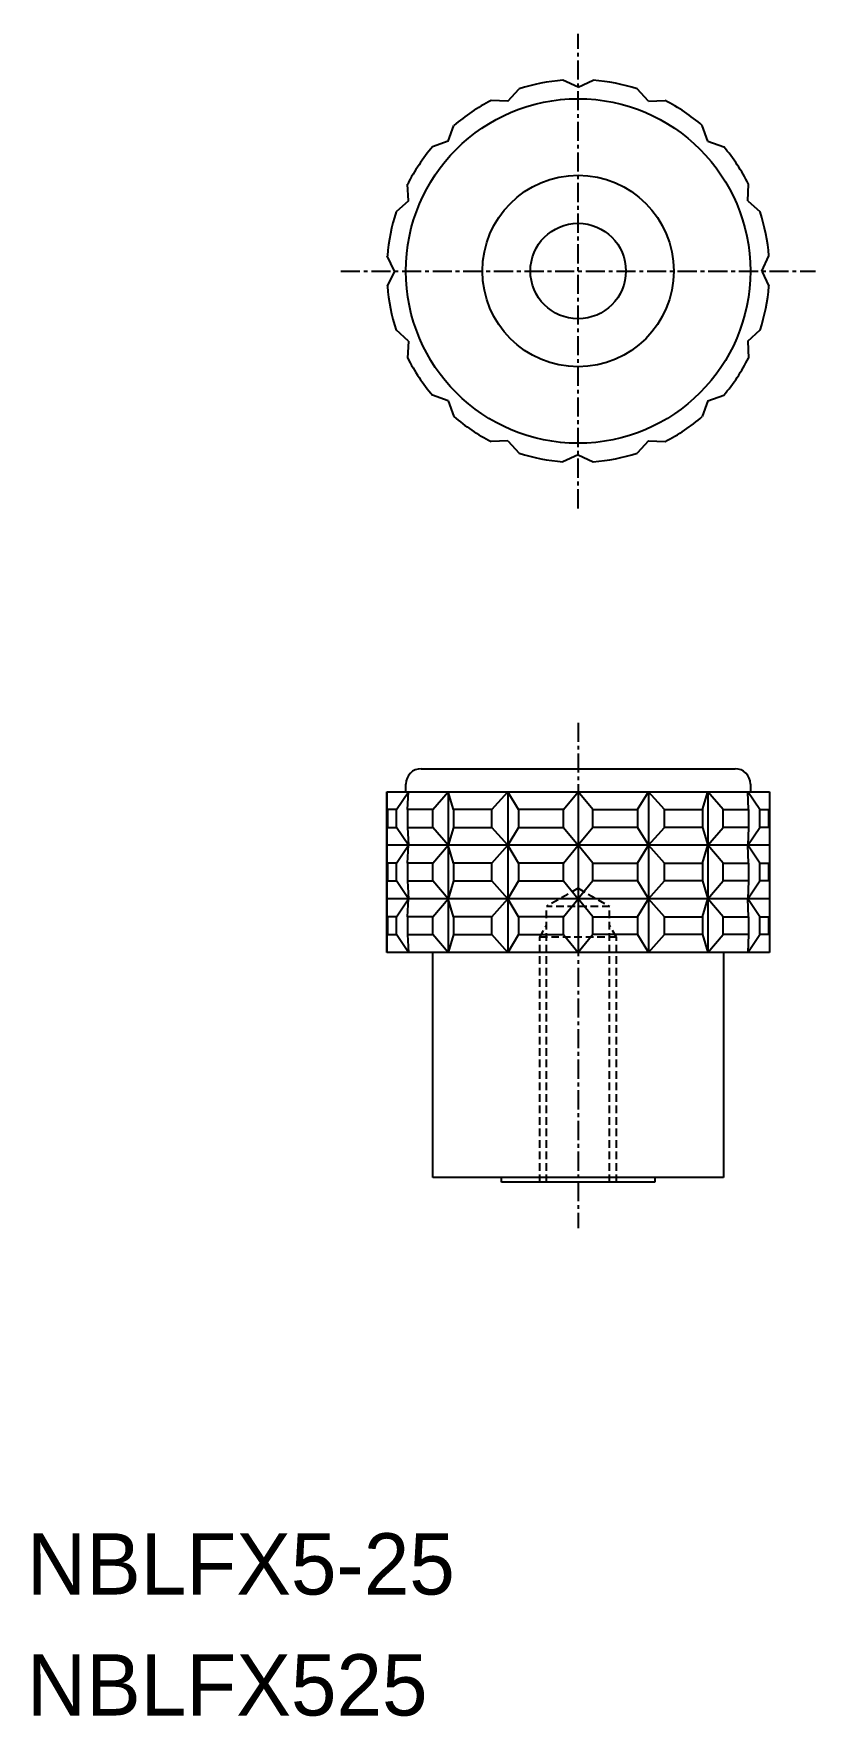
# Model space of a CAD drawing. Extents: x -13251 to -13200, y -413 to -303.
import ezdxf

# ---------------------------------------------------------------- set-up
doc = ezdxf.new("R2010")
doc.units = 0
doc.linetypes.add('CENTER', pattern=[2, 1.25, -0.25, 0.25, -0.25])
doc.linetypes.add('DASHED', pattern=[0.75, 0.5, -0.25])
doc.layers.get('0').update_dxf_attribs({"linetype": 'CONTINUOUS'})
doc.layers.add('CENTER', color=1, linetype='CENTER')

msp = doc.modelspace()

# ---------------------------------------------------------------- linework, layer by layer
at = {"color": 7, "linetype": 'CONTINUOUS'}
for p, q in [((-13219.71, -307.32), (-13218.97, -306.52)), ((-13215.11, -306.41), (-13216.1, -305.95)), ((-13215.11, -306.41), (-13214.13, -305.95)), ((-13210.52, -307.32), (-13211.26, -306.52)), ((-13219.71, -307.32), (-13220.8, -307.27)), ((-13210.52, -307.32), (-13209.43, -307.27)), ((-13223.6, -309.92), (-13223.23, -308.9)), ((-13206.63, -309.92), (-13207, -308.9)), ((-13223.6, -309.92), (-13224.62, -310.3)), ((-13206.63, -309.92), (-13205.6, -310.3)), ((-13226.2, -313.82), (-13226.25, -312.73)), ((-13204.03, -313.82), (-13203.98, -312.73)), ((-13226.2, -313.82), (-13227, -314.55)), ((-13204.03, -313.82), (-13203.22, -314.55)), ((-13227.11, -318.41), (-13227.58, -317.42)), ((-13203.11, -318.41), (-13202.65, -317.42)), ((-13227.11, -318.41), (-13227.58, -319.4)), ((-13203.11, -318.41), (-13202.65, -319.4)), ((-13226.2, -323), (-13227, -322.26)), ((-13226.2, -323), (-13226.25, -324.09)), ((-13204.03, -323), (-13203.22, -322.26)), ((-13204.03, -323), (-13203.98, -324.09)), ((-13223.6, -326.89), (-13224.62, -326.52)), ((-13223.6, -326.89), (-13223.23, -327.92)), ((-13206.63, -326.89), (-13207, -327.92)), ((-13206.63, -326.89), (-13205.6, -326.52)), ((-13219.71, -329.5), (-13220.8, -329.54)), ((-13219.71, -329.5), (-13218.97, -330.3)), ((-13210.52, -329.5), (-13211.26, -330.3)), ((-13210.52, -329.5), (-13209.43, -329.54)), ((-13215.11, -330.41), (-13216.1, -330.87)), ((-13215.11, -330.41), (-13214.13, -330.87)), ((-13225.36, -350.91), (-13204.86, -350.91)), ((-13227.61, -362.91), (-13227.61, -352.41)), ((-13227.61, -352.41), (-13226.36, -352.41)), ((-13227.61, -352.41), (-13227.61, -362.91)), ((-13226.97, -353.58), (-13226.2, -352.41)), ((-13226.36, -352.41), (-13226.36, -351.91)), ((-13226.36, -352.41), (-13203.86, -352.41)), ((-13226.25, -353.58), (-13226.2, -352.41)), ((-13224.59, -353.58), (-13223.6, -352.41)), ((-13223.24, -353.58), (-13223.6, -352.41)), ((-13223.6, -352.41), (-13223.6, -362.91)), ((-13220.75, -353.58), (-13219.71, -352.41)), ((-13219, -353.58), (-13219.71, -352.41)), ((-13219.71, -352.41), (-13219.71, -362.91)), ((-13216.07, -353.58), (-13215.11, -352.41)), ((-13215.11, -352.41), (-13215.11, -362.91)), ((-13214.16, -353.58), (-13215.11, -352.41)), ((-13211.23, -353.58), (-13210.52, -352.41)), ((-13210.52, -352.41), (-13210.52, -362.91)), ((-13209.47, -353.58), (-13210.52, -352.41)), ((-13206.99, -353.58), (-13206.63, -352.41)), ((-13206.63, -352.41), (-13206.63, -362.91)), ((-13205.64, -353.58), (-13206.63, -352.41)), ((-13203.98, -353.58), (-13204.03, -352.41)), ((-13203.25, -353.58), (-13204.03, -352.41)), ((-13203.86, -351.91), (-13203.86, -352.41)), ((-13203.86, -352.41), (-13202.61, -352.41)), ((-13202.61, -352.41), (-13202.61, -362.91)), ((-13226.2, -355.91), (-13226.97, -354.74)), ((-13226.25, -354.74), (-13226.2, -355.91)), ((-13223.6, -355.91), (-13224.59, -354.74)), ((-13223.24, -354.74), (-13223.6, -355.91)), ((-13219.71, -355.91), (-13220.75, -354.74)), ((-13219, -354.74), (-13219.71, -355.91)), ((-13216.07, -354.74), (-13215.11, -355.91)), ((-13214.16, -354.74), (-13215.11, -355.91)), ((-13211.23, -354.74), (-13210.52, -355.91)), ((-13210.52, -355.91), (-13209.47, -354.74)), ((-13206.99, -354.74), (-13206.63, -355.91)), ((-13206.63, -355.91), (-13205.64, -354.74)), ((-13203.98, -354.74), (-13204.03, -355.91)), ((-13204.03, -355.91), (-13203.25, -354.74)), ((-13202.61, -355.91), (-13227.61, -355.91)), ((-13226.97, -357.08), (-13226.2, -355.91)), ((-13226.25, -357.08), (-13226.2, -355.91)), ((-13224.59, -357.08), (-13223.6, -355.91)), ((-13223.24, -357.08), (-13223.6, -355.91)), ((-13220.75, -357.08), (-13219.71, -355.91)), ((-13219, -357.08), (-13219.71, -355.91)), ((-13216.07, -357.08), (-13215.11, -355.91)), ((-13214.16, -357.08), (-13215.11, -355.91)), ((-13211.23, -357.08), (-13210.52, -355.91)), ((-13209.47, -357.08), (-13210.52, -355.91)), ((-13206.99, -357.08), (-13206.63, -355.91)), ((-13205.64, -357.08), (-13206.63, -355.91)), ((-13203.25, -357.08), (-13204.03, -355.91)), ((-13203.98, -357.08), (-13204.03, -355.91)), ((-13226.2, -359.41), (-13226.97, -358.24)), ((-13226.25, -358.24), (-13226.2, -359.41)), ((-13223.6, -359.41), (-13224.59, -358.24)), ((-13223.24, -358.24), (-13223.6, -359.41)), ((-13219.71, -359.41), (-13220.75, -358.24)), ((-13219, -358.24), (-13219.71, -359.41)), ((-13216.07, -358.24), (-13215.11, -359.41)), ((-13214.16, -358.24), (-13215.11, -359.41)), ((-13211.23, -358.24), (-13210.52, -359.41)), ((-13210.52, -359.41), (-13209.47, -358.24)), ((-13206.99, -358.24), (-13206.63, -359.41)), ((-13206.63, -359.41), (-13205.64, -358.24)), ((-13204.03, -359.41), (-13203.25, -358.24)), ((-13203.98, -358.24), (-13204.03, -359.41)), ((-13202.61, -359.41), (-13227.61, -359.41)), ((-13226.97, -360.58), (-13226.2, -359.41)), ((-13226.25, -360.58), (-13226.2, -359.41)), ((-13224.59, -360.58), (-13223.6, -359.41)), ((-13223.24, -360.58), (-13223.6, -359.41)), ((-13220.75, -360.58), (-13219.71, -359.41)), ((-13219, -360.58), (-13219.71, -359.41)), ((-13216.07, -360.58), (-13215.11, -359.41)), ((-13214.16, -360.58), (-13215.11, -359.41)), ((-13211.23, -360.58), (-13210.52, -359.41)), ((-13209.47, -360.58), (-13210.52, -359.41)), ((-13206.99, -360.58), (-13206.63, -359.41)), ((-13205.64, -360.58), (-13206.63, -359.41)), ((-13203.25, -360.58), (-13204.03, -359.41)), ((-13203.98, -360.58), (-13204.03, -359.41)), ((-13226.2, -362.91), (-13226.97, -361.74)), ((-13226.25, -361.74), (-13226.2, -362.91)), ((-13223.6, -362.91), (-13224.59, -361.74)), ((-13223.24, -361.74), (-13223.6, -362.91)), ((-13219.71, -362.91), (-13220.75, -361.74)), ((-13219, -361.74), (-13219.71, -362.91)), ((-13216.07, -361.74), (-13215.11, -362.91)), ((-13214.16, -361.74), (-13215.11, -362.91)), ((-13211.23, -361.74), (-13210.52, -362.91)), ((-13210.52, -362.91), (-13209.47, -361.74)), ((-13206.99, -361.74), (-13206.63, -362.91)), ((-13206.63, -362.91), (-13205.64, -361.74)), ((-13204.03, -362.91), (-13203.25, -361.74)), ((-13203.98, -361.74), (-13204.03, -362.91)), ((-13224.61, -362.91), (-13227.61, -362.91)), ((-13205.61, -362.91), (-13224.61, -362.91)), ((-13224.61, -377.61), (-13224.61, -362.91)), ((-13202.61, -362.91), (-13205.61, -362.91)), ((-13205.61, -362.91), (-13205.61, -377.61)), ((-13220.11, -377.61), (-13224.61, -377.61)), ((-13220.11, -377.91), (-13220.11, -377.61)), ((-13210.11, -377.61), (-13220.11, -377.61)), ((-13210.11, -377.91), (-13220.11, -377.91)), ((-13210.11, -377.61), (-13210.11, -377.91)), ((-13205.61, -377.61), (-13210.11, -377.61))]:
    msp.add_line(p, q, dxfattribs=at)
at = {"color": 3, "linetype": 'DASHED'}
for p, q in [((-13215.11, -358.72), (-13217.18, -359.91)), ((-13215.11, -358.72), (-13213.05, -359.91)), ((-13217.18, -377.91), (-13217.18, -359.91)), ((-13213.05, -359.91), (-13217.18, -359.91)), ((-13213.05, -377.91), (-13213.05, -359.91)), ((-13217.61, -361.91), (-13217.18, -361.16)), ((-13212.61, -361.91), (-13213.05, -361.16)), ((-13217.61, -377.91), (-13217.61, -361.91)), ((-13212.61, -361.91), (-13217.61, -361.91)), ((-13212.61, -377.91), (-13212.61, -361.91))]:
    msp.add_line(p, q, dxfattribs=at)
at = {"color": 7, "linetype": 'CONTINUOUS'}
for points in [[(-13226.97, -353.58), (-13227.56, -353.58), (-13227.56, -354.74), (-13226.97, -354.74)], [(-13224.59, -353.58), (-13226.25, -353.58), (-13226.25, -354.74), (-13224.59, -354.74)], [(-13220.75, -353.58), (-13223.24, -353.58), (-13223.24, -354.74), (-13220.75, -354.74)], [(-13216.07, -353.58), (-13219, -353.58), (-13219, -354.74), (-13216.07, -354.74)], [(-13214.16, -353.58), (-13211.23, -353.58), (-13211.23, -354.74), (-13214.16, -354.74)], [(-13209.47, -353.58), (-13206.99, -353.58), (-13206.99, -354.74), (-13209.47, -354.74)], [(-13205.64, -353.58), (-13203.98, -353.58), (-13203.98, -354.74), (-13205.64, -354.74)], [(-13203.25, -353.58), (-13202.67, -353.58), (-13202.67, -354.74), (-13203.25, -354.74)], [(-13226.97, -357.08), (-13227.56, -357.08), (-13227.56, -358.24), (-13226.97, -358.24)], [(-13224.59, -357.08), (-13226.25, -357.08), (-13226.25, -358.24), (-13224.59, -358.24)], [(-13220.75, -357.08), (-13223.24, -357.08), (-13223.24, -358.24), (-13220.75, -358.24)], [(-13216.07, -357.08), (-13219, -357.08), (-13219, -358.24), (-13216.07, -358.24)], [(-13214.16, -357.08), (-13211.23, -357.08), (-13211.23, -358.24), (-13214.16, -358.24)], [(-13209.47, -357.08), (-13206.99, -357.08), (-13206.99, -358.24), (-13209.47, -358.24)], [(-13205.64, -357.08), (-13203.98, -357.08), (-13203.98, -358.24), (-13205.64, -358.24)], [(-13203.25, -357.08), (-13202.67, -357.08), (-13202.67, -358.24), (-13203.25, -358.24)], [(-13226.97, -360.58), (-13227.56, -360.58), (-13227.56, -361.74), (-13226.97, -361.74)], [(-13224.59, -360.58), (-13226.25, -360.58), (-13226.25, -361.74), (-13224.59, -361.74)], [(-13220.75, -360.58), (-13223.24, -360.58), (-13223.24, -361.74), (-13220.75, -361.74)], [(-13216.07, -360.58), (-13219, -360.58), (-13219, -361.74), (-13216.07, -361.74)], [(-13214.16, -360.58), (-13211.23, -360.58), (-13211.23, -361.74), (-13214.16, -361.74)], [(-13209.47, -360.58), (-13206.99, -360.58), (-13206.99, -361.74), (-13209.47, -361.74)], [(-13205.64, -360.58), (-13203.98, -360.58), (-13203.98, -361.74), (-13205.64, -361.74)], [(-13203.25, -360.58), (-13202.67, -360.58), (-13202.67, -361.74), (-13203.25, -361.74)]]:
    msp.add_lwpolyline(points, close=True, dxfattribs=at)
for radius in [11.25, 6.25, 3.12]:
    msp.add_circle((-13215.11, -318.41), radius, dxfattribs=at)
for centre, radius, start, end in [((-13215.11, -318.41), 12.5, 94.5349, 107.9651), ((-13215.11, -318.41), 12.5, 72.0349, 85.4651), ((-13215.11, -318.41), 12.5, 117.0349, 130.4651), ((-13215.11, -318.41), 12.5, 49.5349, 62.9651), ((-13215.11, -318.41), 12.5, 139.5349, 152.9651), ((-13215.11, -318.41), 12.5, 27.0349, 40.4651), ((-13215.11, -318.41), 12.5, 162.0349, 175.4651), ((-13215.11, -318.41), 12.5, 4.5349, 17.9651), ((-13215.11, -318.41), 12.5, 184.5349, 197.9651), ((-13215.11, -318.41), 12.5, 342.0349, 355.4651), ((-13215.11, -318.41), 12.5, 207.0349, 220.4651), ((-13215.11, -318.41), 12.5, 319.5349, 332.9651), ((-13215.11, -318.41), 12.5, 229.5349, 242.9651), ((-13215.11, -318.41), 12.5, 297.0349, 310.4651), ((-13215.11, -318.41), 12.5, 252.0349, 265.4651), ((-13215.11, -318.41), 12.5, 274.5349, 287.9651), ((-13225.36, -351.91), 1, 90, 180), ((-13204.86, -351.91), 1, 0, 90)]:
    msp.add_arc(centre, radius, start, end, dxfattribs=at)
at = {"layer": 'CENTER', "color": 1, "linetype": 'CENTER'}
for p, q in [((-13215.11, -333.91), (-13215.11, -302.91)), ((-13230.61, -318.41), (-13199.61, -318.41)), ((-13215.11, -347.91), (-13215.11, -380.91))]:
    msp.add_line(p, q, dxfattribs=at)

# ---------------------------------------------------------------- texts
at = {"color": 7, "linetype": 'CONTINUOUS'}
for s, p in [('NBLFX5-25', (-13251.11, -404.84)), ('NBLFX525', (-13251.11, -412.74))]:
    msp.add_text(s, height=4, dxfattribs=at).set_placement(p)

doc.saveas('drawing.dxf')
